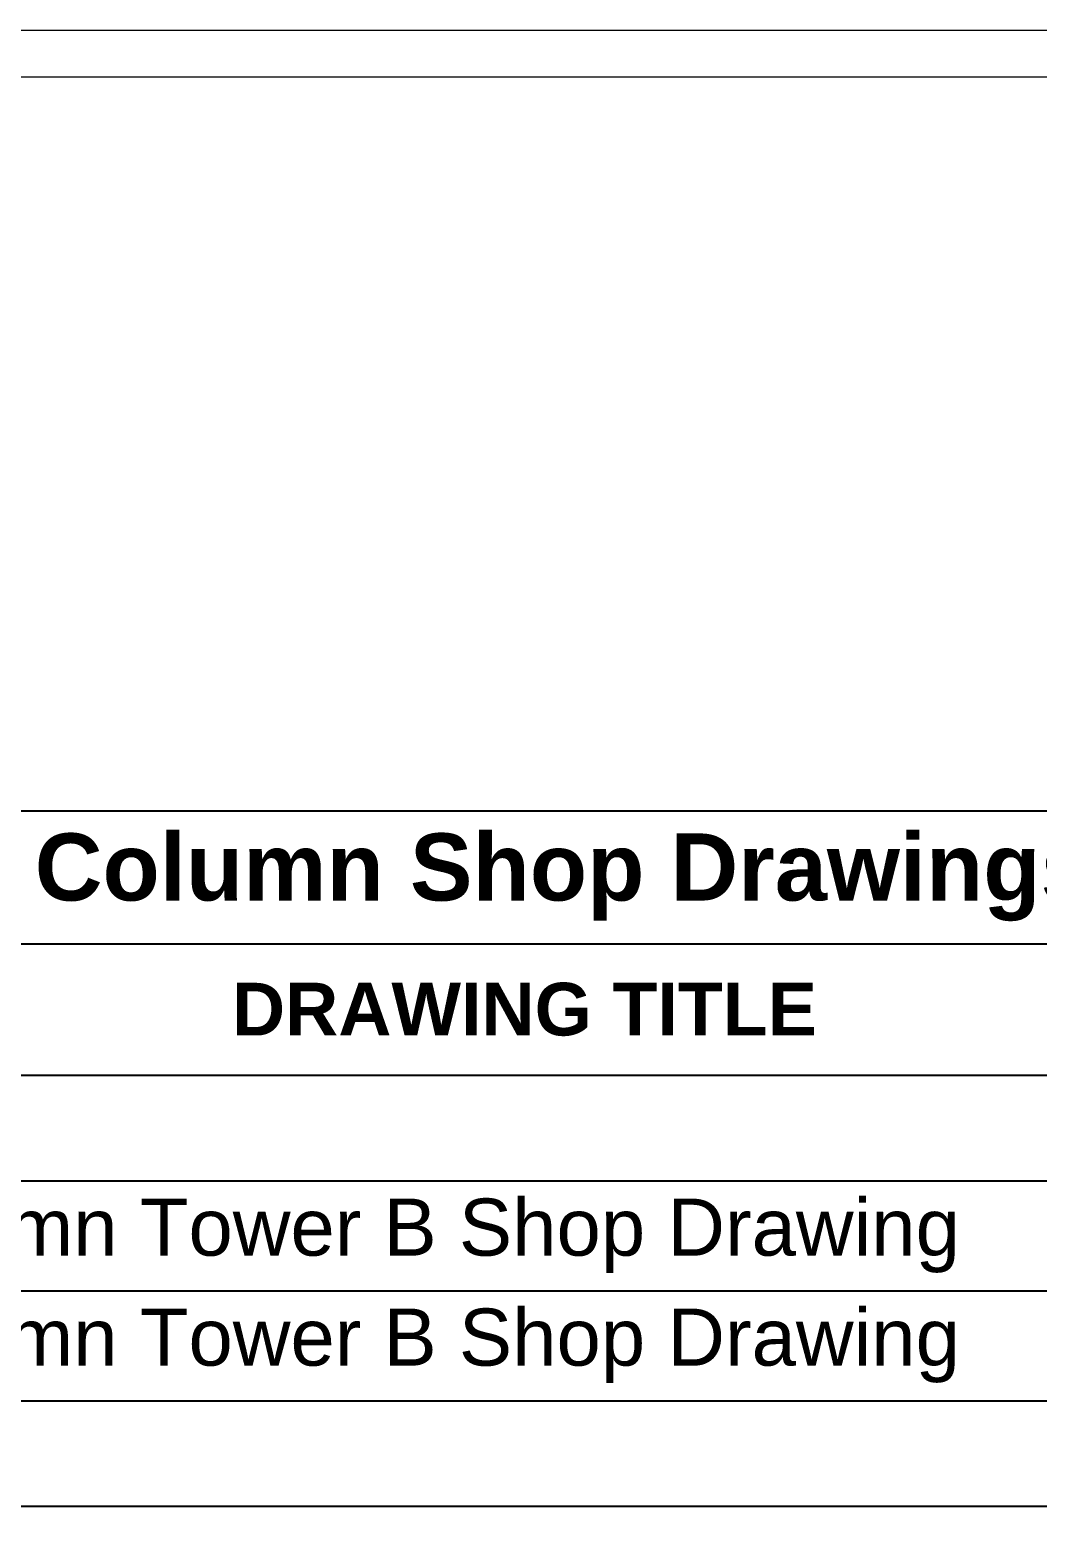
# Model space of a CAD drawing. Header units: inches. Extents: x 31 to 716, y 21 to 143.
# Drawn here: x 116.3 to 159.1, y 75.3 to 139.1 of the extents above; entities that cross this region are included whole.
import ezdxf

# ---------------------------------------------------------------- set-up
doc = ezdxf.new("R2010")
doc.units = ezdxf.units.IN
doc.header["$MEASUREMENT"] = 0
doc.layers.add('RASC-ST-00_LIST OF DRAWINGS', color=7, linetype='Continuous')
doc.layers.add('Sheet_Borders', color=7, linetype='Continuous', lineweight=5)
doc.styles.get("Standard").update_dxf_attribs({"font": 'arial.ttf'})

# ---------------------------------------------------------------- blocks, each defined once
blk = doc.blocks.new('sheet')
at = {"layer": 'Sheet_Borders', "linetype": 'Continuous', "lineweight": 0}
blk.add_line((-428.475, 77.192), (-369.075, 77.192), dxfattribs=at)
blk.add_lwpolyline([(-428.475, 35.187), (-428.475, 77.192), (-369.075, 77.192), (-369.075, 35.187)], close=True, dxfattribs=at)
blk.add_lwpolyline([(-369.782, 36.993, -0.535199), (-371.912, 35.751, 0.114143), (-372.533, 35.894), (-427.768, 35.894), (-427.768, 76.484), (-369.782, 76.484), (-369.782, 36.993)], format="xyb", dxfattribs=at)
blk.add_lwpolyline([(-427.768, 35.894), (-427.768, 76.484), (-369.782, 76.484)], dxfattribs=at)
blk = doc.blocks.new('*T222')
at = {"layer": 'RASC-ST-00_LIST OF DRAWINGS', "color": 0, "linetype": 'ByBlock', "lineweight": -2, "transparency": 16777216}
for p, q in [((0, 0), (147.093, 0)), ((0, 0), (0, -29.506)), ((147.093, 0), (147.093, -29.506)), ((0, -5.634), (147.093, -5.634)), ((20.11, -5.634), (20.11, -29.506)), ((45.973, -5.634), (45.973, -29.506)), ((0, -11.22), (147.093, -11.22)), ((0, -15.694), (147.093, -15.694)), ((0, -20.363), (147.093, -20.363)), ((0, -25.032), (147.093, -25.032)), ((0, -29.506), (147.093, -29.506))]:
    blk.add_line(p, q, dxfattribs=at)
at = {"layer": 'RASC-ST-00_LIST OF DRAWINGS', "color": 0, "transparency": 16777216}
for s, insert, char_height, width, attachment_point in [('{\\fArial|b1|i0|c0|p34;LIST OF DRAWINGS - Ground Floor Column Shop Drawings - Tower B}', (73.547, -2.817), 2.85, 145.6021, 5), ('{\\fArial|b1|i0|c178|p34;S. NO.}', (10.055, -8.427), 2.23709, 18.61886, 5), ('{\\fArial|b1|i0|c178|p34;DRG. NO.}', (33.042, -8.427), 2.23709, 24.37168, 5), ('{\\fArial|b1|i0|c178|p34;DRAWING TITLE}', (96.533, -8.427), 2.23709, 99.62878, 5), ('List Of Drawings', (46.719, -13.457), 2.23709, 99.62878, 4), ('1', (10.055, -13.457), 2.237, 18.61886, 5), ('ST-0', (33.042, -13.457), 2.2371, 24.37168, 5), ('{\\H1.08333x;\\C256;Ground Floor Column Tower B Shop Drawing }', (46.719, -18.029), 2.23709, 99.62878, 4), ('2', (10.055, -18.029), 2.237, 18.61886, 5), ('ST-1', (33.042, -18.029), 2.2371, 24.37168, 5), ('{\\H1.08333x;\\C256;Ground Floor Column Tower B Shop Drawing }', (46.719, -22.697), 2.23709, 99.62878, 4), ('3', (10.055, -22.697), 2.237, 18.61886, 5), ('ST-2', (33.042, -22.697), 2.2371, 24.37168, 5), ('4', (10.055, -27.269), 2.237, 18.61886, 5), ('ST-3', (33.042, -27.269), 2.2371, 24.37168, 5), ('LapSplies Details', (46.719, -27.269), 2.23709, 99.62878, 4)]:
    blk.add_mtext(s, dxfattribs=dict(at, insert=insert, char_height=char_height, width=width, attachment_point=attachment_point))

msp = doc.modelspace()

# ---------------------------------------------------------------- block references
at = {"xscale": 2.806686943968976, "yscale": 2.806686943968976, "zscale": 2.806686943968976}
msp.add_blockref('sheet', (1233.406, -77.555), dxfattribs=at)
msp.add_blockref('*T222', (40.79, 105.956))

doc.saveas('drawing.dxf')
